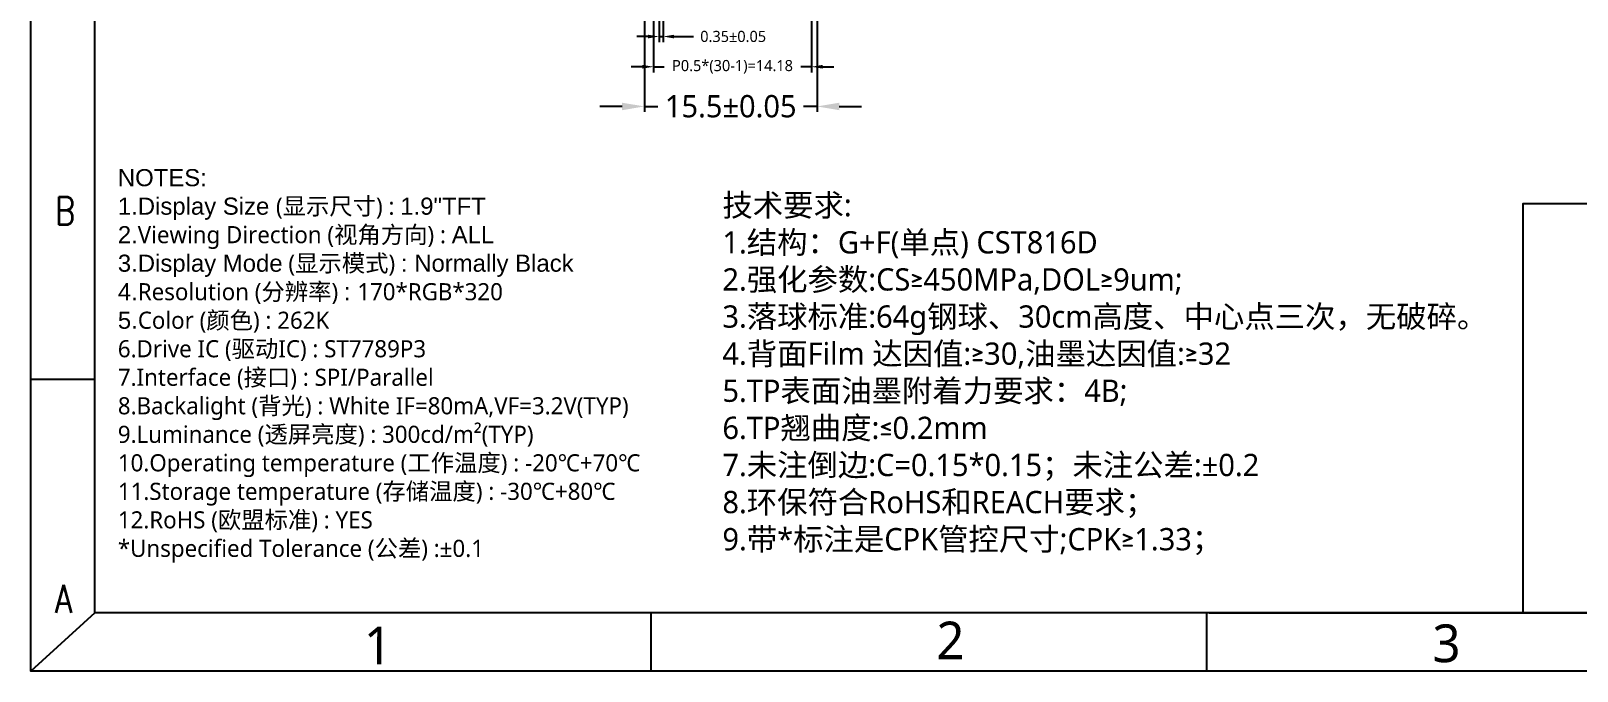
# Model space of a CAD drawing. Header units: millimetres. Extents: x 3150 to 3893, y 1403 to 2132.
# Drawn here: x 3300.3 to 3439.1, y 1490 to 1547.5 of the extents above; entities that cross this region are included whole.
import ezdxf

# ---------------------------------------------------------------- set-up
doc = ezdxf.new("R2010")
doc.units = ezdxf.units.MM
for name, color, linetype in [('1-标准图框', 40, 'Continuous'), ('6-标注', 7, 'Continuous'), ('dim', 3, 'Continuous')]:
    doc.layers.add(name, color=color, linetype=linetype)
doc.layers.add('图框', color=7, linetype='Continuous', lineweight=15)
doc.styles.add('ROMANS', font='romans.shx', dxfattribs={"width": 0.8})
doc.styles.add('ZY样式1', font='')
doc.styles.add('宋体', font='')
doc.styles.get('ZY样式1').set_extended_font_data('Microsoft YaHei')
doc.styles.get('宋体').set_extended_font_data('Microsoft YaHei')
doc.dimstyles.new('ZY-G1-0.05', dxfattribs={"dimtxt": 1, "dimasz": 1, "dimexe": 0.5, "dimexo": 0.1, "dimgap": 0.5, "dimtad": 0, "dimdsep": 46, "dimtxsty": '宋体', "dimcen": 2, "dimclrd": 7, "dimclre": 7, "dimclrt": 7, "dimadec": 0, "dimazin": 2, "dimtol": 1, "dimtp": 0.05, "dimtm": 0.05, "dimtfac": 1, "dimtmove": 0, "dimatfit": 3, "dimfxl": 1, "dimtolj": 1, "dimarcsym": 0})
doc.dimstyles.new('ZY-G1-0.1默认', dxfattribs={"dimtxt": 1, "dimasz": 1, "dimexe": 0.5, "dimexo": 0.1, "dimgap": 0.5, "dimtad": 0, "dimdsep": 46, "dimtxsty": '宋体', "dimcen": 2, "dimclrd": 7, "dimclre": 7, "dimclrt": 7, "dimadec": 0, "dimazin": 2, "dimtp": 0.1, "dimtm": 0.1, "dimtfac": 1, "dimtmove": 0, "dimatfit": 3, "dimfxl": 1, "dimtolj": 1, "dimarcsym": 0})
doc.dimstyles.new('ZY-G2-0.05', dxfattribs={"dimtxt": 2, "dimasz": 2, "dimexe": 0.5, "dimexo": 0.1, "dimgap": 0.5, "dimtad": 0, "dimdsep": 46, "dimtxsty": '宋体', "dimcen": 2, "dimclrd": 7, "dimclre": 7, "dimclrt": 7, "dimadec": 0, "dimazin": 2, "dimtol": 1, "dimtp": 0.05, "dimtm": 0.05, "dimtfac": 1, "dimtmove": 0, "dimatfit": 3, "dimfxl": 1, "dimtolj": 1, "dimarcsym": 0})

# ---------------------------------------------------------------- blocks, each defined once
blk = doc.blocks.new('*D254')
at = {"layer": '6-标注', "color": 7, "lineweight": -2, "transparency": 16777216}
for p, q in [((3356.21, 1550.84), (3356.21, 1543.77)), ((3370.39, 1550.84), (3370.39, 1543.77)), ((3355.21, 1544.27), (3354.21, 1544.27)), ((3356.21, 1544.27), (3357.16, 1544.27)), ((3370.39, 1544.27), (3369.43, 1544.27)), ((3371.39, 1544.27), (3372.39, 1544.27))]:
    blk.add_line(p, q, dxfattribs=at)
at = {"layer": '6-标注', "color": 7, "transparency": 16777216}
for points in [[(3355.21, 1544.44), (3355.21, 1544.11), (3356.21, 1544.27)], [(3371.39, 1544.44), (3371.39, 1544.11), (3370.39, 1544.27)]]:
    blk.add_solid(points, dxfattribs=at)
at = {"layer": 'Defpoints', "color": 0, "transparency": 16777216}
for p in [(3356.21, 1550.94), (3370.39, 1550.94), (3370.39, 1544.27)]:
    blk.add_point(p, dxfattribs=at)
at = {"layer": '6-标注', "color": 7, "transparency": 16777216, "insert": (3363.3, 1544.27), "char_height": 1, "attachment_point": 5, "style": '宋体'}
blk.add_mtext('\\A1;P0.5*(30-1)=14.18', dxfattribs=at)
blk = doc.blocks.new('*D255')
at = {"layer": '6-标注', "color": 7, "lineweight": -2, "transparency": 16777216}
for p, q in [((3356.71, 1550.84), (3356.71, 1546.49)), ((3357.06, 1550.84), (3357.06, 1546.49)), ((3355.71, 1546.99), (3354.71, 1546.99)), ((3356.71, 1546.99), (3357.06, 1546.99)), ((3358.06, 1546.99), (3359.8, 1546.99))]:
    blk.add_line(p, q, dxfattribs=at)
at = {"layer": '6-标注', "color": 7, "transparency": 16777216}
for points in [[(3355.71, 1547.15), (3355.71, 1546.82), (3356.71, 1546.99)], [(3358.06, 1547.15), (3358.06, 1546.82), (3357.06, 1546.99)]]:
    blk.add_solid(points, dxfattribs=at)
at = {"layer": 'Defpoints', "color": 0, "transparency": 16777216}
for p in [(3356.71, 1550.94), (3357.06, 1550.94), (3357.06, 1546.99)]:
    blk.add_point(p, dxfattribs=at)
at = {"layer": '6-标注', "color": 7, "transparency": 16777216, "insert": (3363.36, 1546.99), "char_height": 1, "attachment_point": 5, "style": '宋体'}
blk.add_mtext('\\A1;0.35±0.05', dxfattribs=at)
blk = doc.blocks.new('*D264')
at = {"layer": '6-标注', "color": 7, "lineweight": -2, "transparency": 16777216}
for p, q in [((3355.39, 1550.84), (3355.39, 1540.21)), ((3370.89, 1550.84), (3370.89, 1540.21)), ((3353.39, 1540.71), (3351.39, 1540.71)), ((3355.39, 1540.71), (3356.6, 1540.71)), ((3370.89, 1540.71), (3369.67, 1540.71)), ((3372.89, 1540.71), (3374.89, 1540.71))]:
    blk.add_line(p, q, dxfattribs=at)
at = {"layer": '6-标注', "color": 7, "transparency": 16777216}
for points in [[(3353.39, 1541.04), (3353.39, 1540.37), (3355.39, 1540.71)], [(3372.89, 1541.04), (3372.89, 1540.37), (3370.89, 1540.71)]]:
    blk.add_solid(points, dxfattribs=at)
at = {"layer": 'Defpoints', "color": 0, "transparency": 16777216}
for p in [(3355.39, 1550.94), (3370.89, 1550.94), (3370.89, 1540.71)]:
    blk.add_point(p, dxfattribs=at)
at = {"layer": '6-标注', "color": 7, "transparency": 16777216, "insert": (3363.14, 1540.71), "char_height": 2, "attachment_point": 5, "style": '宋体'}
blk.add_mtext('\\A1;15.5±0.05', dxfattribs=at)

msp = doc.modelspace()

# ---------------------------------------------------------------- linework, layer by layer
at = {"linetype": 'Continuous'}
msp.add_line((3406.1009, 1495.2052), (3434.2744, 1495.2052), dxfattribs=at)
msp.add_lwpolyline([(3466.3059, 1531.9576), (3434.2744, 1531.9576), (3434.2744, 1495.2052), (3466.3059, 1495.2052)], close=True)
at = {"layer": '图框', "lineweight": -3}
for points in [[(3564.5407, 1695.633), (3564.5407, 1489.9779), (3300.2958, 1489.9779), (3300.2958, 1695.633)], [(3306.0459, 1690.4057), (3558.7906, 1690.4057), (3558.7906, 1495.2052), (3306.0459, 1495.2052)]]:
    msp.add_lwpolyline(points, close=True, dxfattribs=at)
for points in [[(3306.0459, 1516.1615), (3300.2958, 1516.1615)], [(3306.0459, 1495.2052), (3300.2958, 1489.9779)], [(3355.9523, 1495.2052), (3355.9523, 1489.9779)], [(3405.8586, 1495.2052), (3405.8586, 1489.9779)]]:
    msp.add_lwpolyline(points, dxfattribs=at)

# ---------------------------------------------------------------- texts
at = {"layer": '1-标准图框', "color": 7, "insert": (3308.103, 1535.0787), "char_height": 1.5368604, "width": 64.755725, "attachment_point": 1, "style": 'ZY样式1'}
msp.add_mtext('{\\fArial|b0|i0|c0|p34;\\C0;NOTES:\\P1.Display\\fArial|b0|i0|c134|p34; \\fArial|b0|i0|c0|p34;Size \\fMicrosoft YaHei|b0|i0|c134|p34;(显示尺寸) : \\fArial|b0|i0|c0|p34;1.9"TFT\\P2.\\fMicrosoft YaHei|b0|i0|c134|p34;Viewing Direction (视角方向) : \\fArial|b0|i0|c0|p34;\\C7;ALL\\P3.Display Mode\\fMicrosoft YaHei|b0|i0|c134|p34;\\C0; (显示模式) \\fArial|b0|i0|c0|p34;\\C7;: \\C0;Normally\\fArial|b0|i0|c134|p34; \\fArial|b0|i0|c0|p34;Black\\C7;\\P4.\\fMicrosoft YaHei|b0|i0|c134|p34;\\C0;Resolution (分辨率) \\fArial|b0|i0|c0|p34;\\C7;: \\fMicrosoft YaHei|b0|i0|c134|p34;\\C0;170*RGB*320\\P\\fArial|b0|i0|c0|p34;\\C7;5.\\fMicrosoft YaHei|b0|i0|c134|p34;\\C0;Color (颜色) : 262K\\P6.Drive IC (驱动IC) : ST7789P3\\P7.Interface (接口) : SPI/Parallel\\P\\f@Microsoft YaHei|b0|i0|c134|p34;8.Backalight\\fMicrosoft YaHei|b0|i0|c134|p34; (背光) : White IF=80mA,VF=3.2V(TYP)\\P9.Luminance (透屏亮度) : 300cd/m²(TYP)\\P10.Operating temperature (工作温度) : -20℃+70℃\\P11.Storage temperature (存储温度) : -30℃+80℃\\P12.RoHS (欧盟标准) : YES\\P*Unspecified Tolerance (公差) :%%P0.1}', dxfattribs=at)
at = {"layer": 'dim', "lineweight": 0, "insert": (3362.3936, 1532.8351), "char_height": 2, "width": 92.884672, "attachment_point": 1, "style": '宋体'}
msp.add_mtext('技术要求:\\P{\\C4;1.结构：\\C1;G+F(单点)} CST816D\\P2.强化参数:{\\C4;CS≥\\C1;450\\C4;MPa,DOL≥\\C1;9\\C4;um};\\P3.落球标准:{\\C1;64}g钢球、{\\C1;30}cm高度、中心点三次，无破碎。\\P4.背面Film 达因值:≥30,油墨达因值:≥32\\P5.TP表面油墨附着力要求：4B;\\P6.TP翘曲度:≤0.2mm\\P7.未注倒边:C=0.15*0.15；未注公差:±0.2\\P8.环保符合RoHS和REACH要求；\\P9.带{\\C1;*}标注是CPK管控尺寸;CPK≥1.33；', dxfattribs=at)
at = {"layer": '图框', "lineweight": -3, "style": '宋体'}
for s, p in [('2', (3381.61, 1491.0311)), ('3', (3426.1597, 1490.7801)), ('1', (3330.2005, 1490.5898))]:
    msp.add_text(s, height=3.3917, dxfattribs=at).set_placement(p)
at = {"layer": '图框', "lineweight": -3, "char_height": 2.5211, "width": 1.23065, "attachment_point": 1, "style": 'ROMANS'}
for s, insert in [('B', (3302.4469, 1532.5822)), ('A', (3302.4469, 1497.7333))]:
    msp.add_mtext(s, dxfattribs=dict(at, insert=insert))

# ---------------------------------------------------------------- dimensions: what is measured, and where the dimension line sits
at = {"layer": '6-标注', "color": 40}
dim = msp.add_linear_dim(base=(3370.8865, 1540.708), p1=(3355.3865, 1550.9409), p2=(3370.8865, 1550.9409), dimstyle='ZY-G2-0.05', override={"dimtfillclr": 3}, dxfattribs=at)
dim.commit()
dim.dimension.update_dxf_attribs({"geometry": '*D264', "text_midpoint": (3363.1365, 1540.708), "dimtype": 160})
dim = msp.add_linear_dim(base=(3370.3865237828, 1544.27234364), p1=(3356.2115237828, 1550.940906982), p2=(3370.3865237828, 1550.940906982), text='P0.5*(30-1)=<>', dimstyle='ZY-G1-0.1默认', dxfattribs=at)
dim.commit()
dim.dimension.update_dxf_attribs({"geometry": '*D254', "text_midpoint": (3363.2990237828, 1544.27234364), "dimtype": 160})
dim = msp.add_linear_dim(base=(3357.0615, 1546.9879), p1=(3356.7115, 1550.9409), p2=(3357.0615, 1550.9409), dimstyle='ZY-G1-0.05', dxfattribs=at)
dim.commit()
dim.dimension.update_dxf_attribs({"geometry": '*D255', "text_midpoint": (3363.3552, 1546.9879), "dimtype": 160})

doc.saveas('drawing.dxf')
